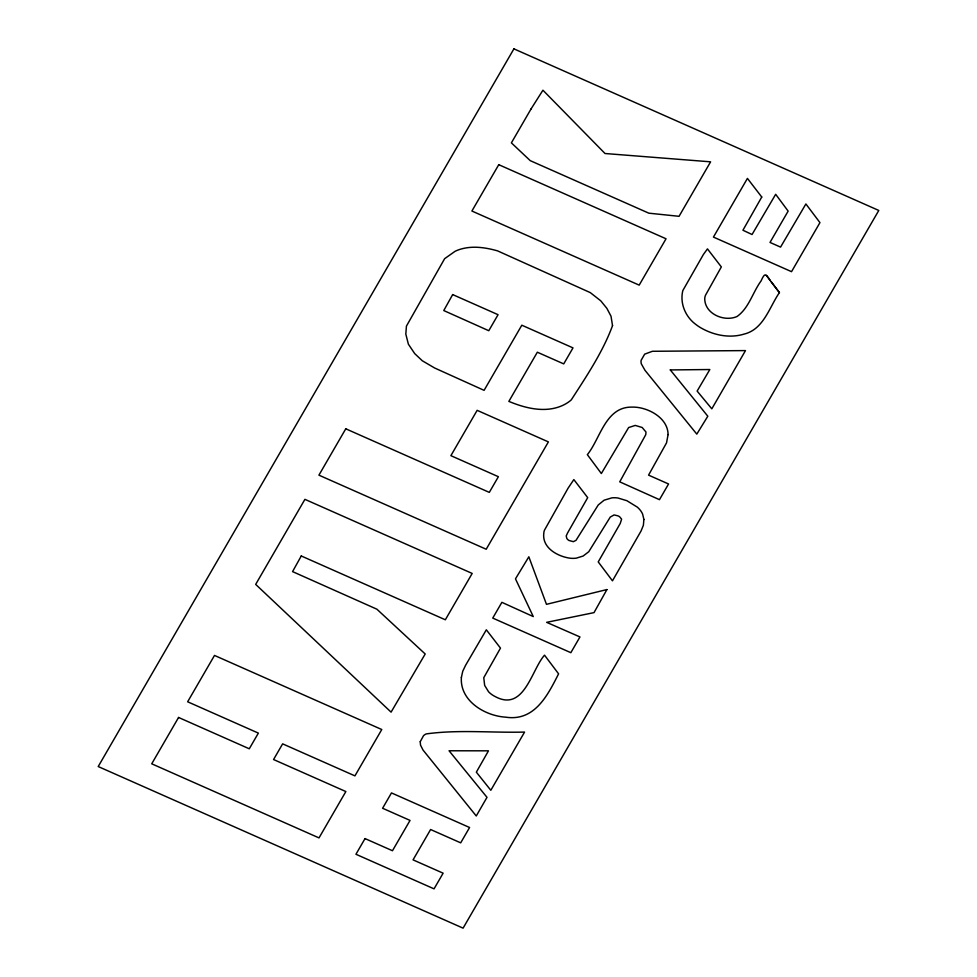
<?xml version="1.0" encoding="UTF-8"?>
<svg xmlns="http://www.w3.org/2000/svg" width="977" height="977" viewBox="0 0 977 977"><rect width="100%" height="100%" fill="white"/><g stroke="black" fill="none" stroke-linecap="round" stroke-linejoin="round"><path stroke-width="1.47" d="M771.256 281.816L779.414 292.611C769.4 307.071 763.709 329.396 744.01 334.122C729.599 338.494 713.882 335.282 701.01 327.93A32.644 21.934 18.7 0 1 696.137 324.669C685.524 317.049 679.638 303.42 682.838 290.548L703.379 254.521L707.458 248.891L721.344 266.916L705.541 295.164A22.727 15.266 18.7 0 0 704.735 298.669C704.722 313.873 724.189 322.166 736.988 316.524C748.87 308.256 752.693 292.343 761.083 280.912C764.771 272.583 765.687 273.377 770.071 280.265M766.371 275.49L779.414 292.611M643.892 519.446L643.379 525.296L641.046 531.024L612.469 580.827L598.229 561.909L620.224 523.489L621.616 519.166L619.613 516.735A11.272 7.572 18.7 0 0 617.928 515.844L614.106 514.928L610.271 517.065L588.752 551.736L583.135 556.035L576.308 558.148A21.079 14.166 18.7 0 1 570.128 558.209C557.623 556.475 541.869 547.865 543.81 533.149A19.271 12.945 18.7 0 1 544.555 530.035L568.016 488.292L573.841 479.585L587.702 497.635L567.588 532.941L566.208 535.946L566.831 538.474A5.532 3.713 18.7 0 0 569.041 540.489L573.365 541.673L576.015 540.33L598.278 504.926L604.14 500.187L611.895 497.867A18.6 12.493 18.7 0 1 618.014 498.026L626.892 500.712L637.395 507.185A21.677 14.557 18.7 0 1 642.634 514.146L643.892 519.446M461.376 677.488C459.752 700.961 484.995 715.921 505.72 717.167C534.761 721.637 547.816 694.989 558.588 673.837L544.531 655.176C531.561 669.514 524.222 712.245 495.254 696.601A18.441 12.383 18.7 0 1 488.549 691.753L484.653 685.39L483.762 677.708L500.48 648.117L486.338 629.811L465.553 665.361L462.732 671.272L461.376 677.488M668.085 434.582L666.546 442.837L648.569 475.127L668.561 483.981L659.475 499.674L619.736 481.844L645.773 434.643L645.98 432.017L642.17 427.486L635.258 425.422L628.638 427.547L601.343 473.527L587.348 454.659C600.269 438.82 605.447 406.811 631.789 407.104A27.319 18.355 18.7 0 1 644.698 409.021C656.104 412.612 667.987 421.539 668.085 434.582M420.244 741.702L420.513 745.097L423.041 750.067L476.263 815.978L486.998 797.33L449.066 750.776L488.476 750.824L476.349 772.16L490.82 790.271L524.576 732.066C491.907 732.945 458.457 729.428 426.192 733.922A15.669 10.527 18.7 0 0 423.493 735.73L420.244 741.702M612.53 325.622C602.907 351.854 586.432 376.401 571.264 399.898A53.857 36.173 18.7 0 1 562.593 405.467C545.288 413.271 525.565 408.325 508.858 401.388L537.338 352.208L563.729 363.896L572.998 347.885L521.816 325.207L484.091 390.336L434.643 367.999L422.308 360.769L414.724 353.625L408.386 344.197L405.821 334.11L406.432 326.123L444.633 258.685L455.001 251.358A41.535 27.893 18.7 0 1 461.083 249.037C473.088 245.593 485.777 247.547 497.562 250.869L590.303 292.624L600.745 300.806L606.888 308.378L611.016 316.23L612.53 325.622M670.295 369.929L707.812 416.226L696.809 434.118L644.991 370.32L641.303 363.81A16.78 11.272 18.7 0 1 641.12 360.342L644.649 354.162L652.392 351.28L745.488 350.596L711.818 408.826L697.138 391.081L709.839 369.526L670.295 369.929M606.912 589.571L594.016 612.628L546.644 622.337L579.959 636.943L570.849 652.685L492.75 618.087L501.873 602.333L533.271 616.572L515.477 578.848L528.838 556.805L546.473 604.336L606.912 589.571M301.258 555.974L292.563 571.606L376.89 609.196L425.203 653.992L391.081 712.135L255.681 584.393L304.909 499.345L472.184 573.438L445.341 619.784L301.258 555.974M452.669 294.578L443.766 310.552L488.781 330.714L498.062 314.692L452.669 294.578M761.755 197.024L742.935 230.23L752.046 234.517L775.677 194.301L788.146 211.117L770.01 242.43L780.562 247.108L805.891 203.961L819.947 222.622L791.541 271.667L713.442 237.081L747.429 178.4L761.755 197.024M513.914 48.85L98.213 766.542L463.086 928.15L878.787 210.458L513.914 48.85M178.571 717.46L151.728 763.806L319.003 837.9L345.858 791.553L273.56 759.532L282.634 743.851L354.932 775.872L381.775 729.526L214.5 655.433L187.645 701.779L258.368 733.104L249.282 748.785L178.571 717.46M345.773 428.805L318.917 475.152L486.204 549.245L548.39 441.897L477.142 410.34L450.885 455.661L498.38 476.703L489.306 492.384L345.773 428.805M498.758 164.686L471.903 211.032L639.19 285.125L666.033 238.779L498.758 164.686M531.012 109.009L511.386 142.874L530.255 160.655L648.838 213.181L679.052 216.308L710.609 161.828L605.019 153.511L542.931 90.214L531.012 109.009M365.032 838.584L355.946 854.264L434.044 888.85L443.131 873.182L413.051 859.858L430.613 829.522L460.692 842.846L469.583 827.507L391.484 792.921L382.593 808.26L410.035 820.411L392.473 850.735L365.032 838.584"/></g></svg>
